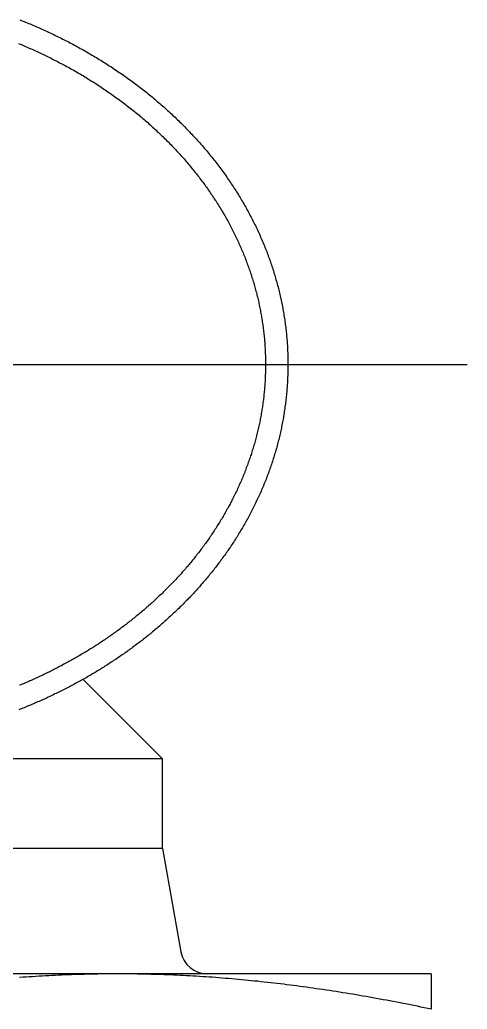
# Model space of a CAD drawing. Extents: x -31.9 to 42.6, y -42.6 to 6.5.
# Drawn here: x 37.59 to 42.58, y -7.19 to 3.85 of the extents above; entities that cross this region are included whole.
import ezdxf

# ---------------------------------------------------------------- set-up
doc = ezdxf.new("R2010")
doc.units = 0
doc.linetypes.add('CENTER', pattern=[50.8, 31.75, -6.35, 6.35, -6.35])
doc.layers.get('0').update_dxf_attribs({"linetype": 'CONTINUOUS'})
doc.layers.add('CENTER', color=1, linetype='CENTER')

msp = doc.modelspace()

# ---------------------------------------------------------------- linework, layer by layer
at = {"color": 7, "linetype": 'CONTINUOUS'}
for p, q in [((38.292, -3.513), (39.178, -4.4)), ((39.178, -4.4), (36.122, -4.4)), ((39.178, -5.4), (39.178, -4.4)), ((39.178, -5.4), (31.178, -5.4)), ((39.178, -5.4), (39.384, -6.553)), ((38.678, -6.8), (31.678, -6.8)), ((42.178, -6.8), (38.678, -6.8)), ((42.178, -6.8), (42.178, -7.194))]:
    msp.add_line(p, q, dxfattribs=at)
at = {"color": 7}
for points in [[(37.586, 3.849, 0), (37.603, 3.842, 0), (37.619, 3.835, 0), (37.636, 3.829, 0), (37.652, 3.822, 0), (37.669, 3.815, 0), (37.685, 3.808, 0), (37.702, 3.802, 0), (37.718, 3.795, 0), (37.734, 3.788, 0), (37.751, 3.78, 0), (37.767, 3.773, 0), (37.784, 3.766, 0), (37.801, 3.759, 0), (37.817, 3.752, 0), (37.834, 3.744, 0), (37.85, 3.737, 0), (37.867, 3.729, 0), (37.883, 3.722, 0), (37.9, 3.714, 0), (37.916, 3.706, 0), (37.933, 3.699, 0), (37.949, 3.691, 0), (37.966, 3.683, 0), (37.982, 3.675, 0), (37.999, 3.667, 0), (38.015, 3.659, 0), (38.032, 3.651, 0), (38.048, 3.642, 0), (38.065, 3.634, 0), (38.081, 3.626, 0), (38.098, 3.617, 0), (38.114, 3.609, 0), (38.131, 3.601, 0), (38.147, 3.592, 0), (38.163, 3.583, 0), (38.18, 3.575, 0), (38.196, 3.566, 0), (38.213, 3.557, 0), (38.229, 3.548, 0), (38.245, 3.539, 0), (38.262, 3.53, 0), (38.278, 3.521, 0), (38.294, 3.512, 0), (38.311, 3.503, 0), (38.327, 3.493, 0), (38.343, 3.484, 0), (38.36, 3.474, 0), (38.376, 3.465, 0), (38.392, 3.455, 0), (38.408, 3.446, 0), (38.425, 3.436, 0), (38.441, 3.426, 0), (38.457, 3.417, 0), (38.473, 3.407, 0), (38.489, 3.397, 0), (38.505, 3.387, 0), (38.521, 3.377, 0), (38.537, 3.367, 0), (38.553, 3.357, 0), (38.569, 3.346, 0), (38.585, 3.336, 0), (38.601, 3.326, 0), (38.617, 3.315, 0), (38.633, 3.305, 0), (38.648, 3.294, 0), (38.664, 3.284, 0), (38.68, 3.273, 0), (38.696, 3.262, 0), (38.712, 3.252, 0), (38.727, 3.241, 0), (38.743, 3.23, 0), (38.758, 3.219, 0), (38.774, 3.208, 0), (38.789, 3.197, 0), (38.805, 3.186, 0), (38.821, 3.174, 0), (38.836, 3.163, 0), (38.851, 3.152, 0), (38.867, 3.14, 0), (38.882, 3.129, 0), (38.897, 3.118, 0), (38.912, 3.106, 0), (38.928, 3.094, 0), (38.943, 3.083, 0), (38.958, 3.071, 0), (38.973, 3.059, 0), (38.988, 3.047, 0), (39.003, 3.036, 0), (39.018, 3.024, 0), (39.033, 3.012, 0), (39.047, 3, 0), (39.062, 2.987, 0), (39.077, 2.975, 0), (39.092, 2.963, 0), (39.106, 2.951, 0), (39.121, 2.938, 0), (39.135, 2.926, 0), (39.15, 2.914, 0), (39.164, 2.901, 0), (39.179, 2.888, 0), (39.193, 2.876, 0), (39.207, 2.863, 0), (39.221, 2.85, 0), (39.236, 2.838, 0), (39.25, 2.825, 0), (39.264, 2.812, 0), (39.278, 2.799, 0), (39.292, 2.786, 0), (39.306, 2.773, 0), (39.319, 2.76, 0), (39.333, 2.747, 0), (39.347, 2.733, 0), (39.36, 2.72, 0), (39.374, 2.707, 0), (39.388, 2.694, 0), (39.401, 2.68, 0), (39.414, 2.667, 0), (39.428, 2.653, 0), (39.441, 2.64, 0), (39.454, 2.626, 0), (39.467, 2.612, 0), (39.48, 2.599, 0), (39.493, 2.585, 0), (39.506, 2.571, 0), (39.519, 2.558, 0), (39.532, 2.544, 0), (39.545, 2.53, 0), (39.557, 2.516, 0), (39.57, 2.502, 0), (39.583, 2.488, 0), (39.595, 2.474, 0), (39.608, 2.46, 0), (39.62, 2.445, 0), (39.632, 2.431, 0), (39.644, 2.417, 0), (39.656, 2.403, 0), (39.669, 2.388, 0), (39.681, 2.374, 0), (39.692, 2.36, 0), (39.704, 2.345, 0), (39.716, 2.331, 0), (39.728, 2.316, 0), (39.739, 2.302, 0), (39.751, 2.287, 0), (39.762, 2.273, 0), (39.774, 2.258, 0), (39.785, 2.243, 0), (39.797, 2.228, 0), (39.808, 2.214, 0), (39.819, 2.199, 0), (39.83, 2.184, 0), (39.841, 2.169, 0), (39.852, 2.154, 0), (39.862, 2.139, 0), (39.873, 2.124, 0), (39.884, 2.109, 0), (39.895, 2.094, 0), (39.905, 2.079, 0), (39.915, 2.064, 0), (39.926, 2.049, 0), (39.936, 2.034, 0), (39.946, 2.019, 0), (39.956, 2.004, 0), (39.966, 1.988, 0), (39.976, 1.973, 0), (39.986, 1.958, 0), (39.996, 1.943, 0), (40.006, 1.927, 0), (40.015, 1.912, 0), (40.025, 1.896, 0), (40.034, 1.881, 0), (40.044, 1.866, 0), (40.053, 1.85, 0), (40.062, 1.835, 0), (40.071, 1.819, 0), (40.08, 1.804, 0), (40.089, 1.788, 0), (40.098, 1.772, 0), (40.107, 1.757, 0), (40.116, 1.741, 0), (40.125, 1.725, 0), (40.133, 1.71, 0), (40.142, 1.694, 0), (40.15, 1.678, 0), (40.158, 1.662, 0), (40.167, 1.647, 0), (40.175, 1.631, 0), (40.183, 1.615, 0), (40.191, 1.599, 0), (40.199, 1.583, 0), (40.207, 1.567, 0), (40.215, 1.551, 0), (40.222, 1.535, 0), (40.23, 1.519, 0), (40.237, 1.503, 0), (40.245, 1.487, 0), (40.252, 1.471, 0), (40.26, 1.455, 0), (40.267, 1.439, 0), (40.274, 1.423, 0), (40.281, 1.407, 0), (40.288, 1.391, 0), (40.295, 1.375, 0), (40.302, 1.359, 0), (40.309, 1.342, 0), (40.315, 1.326, 0), (40.322, 1.31, 0), (40.328, 1.294, 0), (40.334, 1.277, 0), (40.341, 1.261, 0), (40.347, 1.245, 0), (40.353, 1.229, 0), (40.359, 1.212, 0), (40.365, 1.196, 0), (40.371, 1.18, 0), (40.377, 1.163, 0), (40.383, 1.147, 0), (40.388, 1.13, 0), (40.394, 1.114, 0), (40.4, 1.098, 0), (40.405, 1.081, 0), (40.41, 1.065, 0), (40.416, 1.048, 0), (40.421, 1.032, 0), (40.426, 1.015, 0), (40.431, 0.999, 0), (40.436, 0.982, 0), (40.44, 0.966, 0), (40.445, 0.949, 0), (40.45, 0.933, 0), (40.454, 0.916, 0), (40.459, 0.9, 0), (40.463, 0.883, 0), (40.468, 0.866, 0), (40.472, 0.85, 0), (40.476, 0.833, 0), (40.48, 0.817, 0), (40.484, 0.8, 0), (40.488, 0.783, 0), (40.492, 0.767, 0), (40.496, 0.75, 0), (40.499, 0.734, 0), (40.503, 0.717, 0), (40.506, 0.7, 0), (40.51, 0.683, 0), (40.513, 0.667, 0), (40.516, 0.65, 0), (40.52, 0.633, 0), (40.523, 0.617, 0), (40.526, 0.6, 0), (40.529, 0.583, 0), (40.531, 0.567, 0), (40.534, 0.55, 0), (40.537, 0.533, 0), (40.539, 0.516, 0), (40.542, 0.5, 0), (40.544, 0.483, 0), (40.547, 0.466, 0), (40.549, 0.449, 0), (40.551, 0.433, 0), (40.553, 0.416, 0), (40.555, 0.399, 0), (40.557, 0.382, 0), (40.559, 0.365, 0), (40.561, 0.349, 0), (40.562, 0.332, 0), (40.564, 0.315, 0), (40.565, 0.298, 0), (40.567, 0.282, 0), (40.568, 0.265, 0), (40.569, 0.248, 0), (40.571, 0.231, 0), (40.572, 0.214, 0), (40.573, 0.198, 0), (40.574, 0.181, 0), (40.575, 0.164, 0), (40.575, 0.147, 0), (40.576, 0.13, 0), (40.577, 0.113, 0), (40.577, 0.097, 0), (40.577, 0.08, 0), (40.578, 0.063, 0), (40.578, 0.046, 0), (40.578, 0.029, 0), (40.578, 0.013, 0), (40.578, -0.004, 0), (40.578, -0.021, 0), (40.578, -0.038, 0), (40.578, -0.055, 0), (40.578, -0.071, 0), (40.577, -0.088, 0), (40.577, -0.105, 0), (40.576, -0.122, 0), (40.575, -0.139, 0), (40.575, -0.156, 0), (40.574, -0.172, 0), (40.573, -0.189, 0), (40.572, -0.206, 0), (40.571, -0.223, 0), (40.57, -0.24, 0), (40.569, -0.256, 0), (40.567, -0.273, 0), (40.566, -0.29, 0), (40.565, -0.307, 0), (40.563, -0.323, 0), (40.561, -0.34, 0), (40.56, -0.357, 0), (40.558, -0.374, 0), (40.556, -0.39, 0), (40.554, -0.407, 0), (40.552, -0.424, 0), (40.55, -0.441, 0), (40.548, -0.457, 0), (40.545, -0.474, 0), (40.543, -0.491, 0), (40.541, -0.507, 0), (40.538, -0.524, 0), (40.535, -0.541, 0), (40.533, -0.557, 0), (40.53, -0.574, 0), (40.527, -0.591, 0), (40.524, -0.607, 0), (40.521, -0.624, 0), (40.518, -0.64, 0), (40.515, -0.657, 0), (40.512, -0.674, 0), (40.508, -0.69, 0), (40.505, -0.707, 0), (40.501, -0.723, 0), (40.498, -0.74, 0), (40.494, -0.756, 0), (40.49, -0.773, 0), (40.487, -0.789, 0), (40.483, -0.805, 0), (40.479, -0.822, 0), (40.475, -0.838, 0), (40.471, -0.855, 0), (40.466, -0.871, 0), (40.462, -0.887, 0), (40.458, -0.904, 0), (40.453, -0.92, 0), (40.449, -0.936, 0), (40.444, -0.953, 0), (40.44, -0.969, 0), (40.435, -0.985, 0), (40.43, -1.001, 0), (40.425, -1.018, 0), (40.42, -1.034, 0), (40.415, -1.05, 0), (40.41, -1.066, 0), (40.405, -1.082, 0), (40.399, -1.098, 0), (40.394, -1.114, 0), (40.388, -1.13, 0), (40.383, -1.146, 0), (40.377, -1.162, 0), (40.372, -1.178, 0), (40.366, -1.194, 0), (40.36, -1.21, 0), (40.354, -1.226, 0), (40.348, -1.242, 0), (40.342, -1.258, 0), (40.336, -1.273, 0), (40.33, -1.289, 0), (40.324, -1.305, 0), (40.317, -1.321, 0), (40.311, -1.336, 0), (40.304, -1.352, 0), (40.298, -1.367, 0), (40.291, -1.383, 0), (40.285, -1.399, 0), (40.278, -1.414, 0), (40.271, -1.43, 0), (40.264, -1.445, 0), (40.257, -1.46, 0), (40.25, -1.476, 0), (40.243, -1.491, 0), (40.236, -1.507, 0), (40.229, -1.522, 0), (40.221, -1.537, 0), (40.214, -1.552, 0), (40.207, -1.567, 0), (40.199, -1.583, 0), (40.192, -1.598, 0), (40.184, -1.613, 0), (40.176, -1.628, 0), (40.169, -1.643, 0), (40.161, -1.658, 0), (40.153, -1.673, 0), (40.145, -1.688, 0), (40.137, -1.703, 0), (40.129, -1.717, 0), (40.121, -1.732, 0), (40.113, -1.747, 0), (40.104, -1.762, 0), (40.096, -1.776, 0), (40.088, -1.791, 0), (40.079, -1.805, 0), (40.071, -1.82, 0), (40.062, -1.835, 0), (40.054, -1.849, 0), (40.045, -1.863, 0), (40.036, -1.878, 0), (40.028, -1.892, 0), (40.019, -1.906, 0), (40.01, -1.921, 0), (40.001, -1.935, 0), (39.992, -1.949, 0), (39.983, -1.963, 0), (39.974, -1.977, 0), (39.965, -1.991, 0), (39.955, -2.005, 0), (39.946, -2.019, 0), (39.937, -2.033, 0), (39.927, -2.047, 0), (39.918, -2.061, 0), (39.908, -2.074, 0), (39.899, -2.088, 0), (39.889, -2.102, 0), (39.88, -2.115, 0), (39.87, -2.129, 0), (39.86, -2.143, 0), (39.85, -2.156, 0), (39.841, -2.17, 0), (39.831, -2.183, 0), (39.821, -2.196, 0), (39.811, -2.21, 0), (39.801, -2.223, 0), (39.791, -2.236, 0), (39.781, -2.249, 0), (39.77, -2.263, 0), (39.76, -2.276, 0), (39.75, -2.289, 0), (39.74, -2.302, 0), (39.729, -2.315, 0), (39.719, -2.328, 0), (39.708, -2.34, 0), (39.698, -2.353, 0), (39.687, -2.366, 0), (39.677, -2.379, 0), (39.666, -2.392, 0), (39.656, -2.404, 0), (39.645, -2.417, 0), (39.634, -2.429, 0), (39.623, -2.442, 0), (39.612, -2.454, 0), (39.601, -2.467, 0), (39.59, -2.479, 0), (39.579, -2.492, 0), (39.568, -2.504, 0), (39.557, -2.516, 0), (39.546, -2.528, 0), (39.535, -2.541, 0), (39.524, -2.553, 0), (39.513, -2.565, 0), (39.501, -2.577, 0), (39.49, -2.589, 0), (39.479, -2.601, 0), (39.467, -2.613, 0), (39.456, -2.625, 0), (39.444, -2.637, 0), (39.433, -2.648, 0), (39.421, -2.66, 0), (39.41, -2.672, 0), (39.398, -2.683, 0), (39.386, -2.695, 0), (39.374, -2.707, 0), (39.363, -2.718, 0), (39.351, -2.73, 0), (39.339, -2.741, 0), (39.327, -2.752, 0), (39.315, -2.764, 0), (39.303, -2.775, 0), (39.291, -2.786, 0), (39.279, -2.798, 0), (39.267, -2.809, 0), (39.255, -2.82, 0), (39.243, -2.831, 0), (39.231, -2.842, 0), (39.218, -2.853, 0), (39.206, -2.864, 0), (39.194, -2.875, 0), (39.182, -2.886, 0), (39.169, -2.897, 0), (39.157, -2.907, 0), (39.144, -2.918, 0), (39.132, -2.929, 0), (39.12, -2.94, 0), (39.107, -2.95, 0), (39.094, -2.961, 0), (39.082, -2.971, 0), (39.069, -2.982, 0), (39.056, -2.992, 0), (39.044, -3.003, 0), (39.031, -3.013, 0), (39.018, -3.023, 0), (39.005, -3.034, 0), (38.992, -3.044, 0), (38.98, -3.054, 0), (38.967, -3.064, 0), (38.954, -3.074, 0), (38.941, -3.084, 0), (38.928, -3.095, 0), (38.915, -3.105, 0), (38.902, -3.114, 0), (38.889, -3.124, 0), (38.875, -3.134, 0), (38.862, -3.144, 0), (38.849, -3.154, 0), (38.836, -3.164, 0), (38.823, -3.173, 0), (38.809, -3.183, 0), (38.796, -3.192, 0), (38.783, -3.202, 0), (38.769, -3.212, 0), (38.756, -3.221, 0), (38.742, -3.23, 0), (38.729, -3.24, 0), (38.715, -3.249, 0), (38.702, -3.258, 0), (38.688, -3.268, 0), (38.675, -3.277, 0), (38.661, -3.286, 0), (38.648, -3.295, 0), (38.634, -3.304, 0), (38.62, -3.313, 0), (38.606, -3.322, 0), (38.593, -3.331, 0), (38.579, -3.34, 0), (38.565, -3.349, 0), (38.551, -3.358, 0), (38.537, -3.367, 0), (38.524, -3.376, 0), (38.51, -3.384, 0), (38.496, -3.393, 0), (38.482, -3.402, 0), (38.468, -3.41, 0), (38.454, -3.419, 0), (38.44, -3.427, 0), (38.426, -3.436, 0), (38.412, -3.444, 0), (38.398, -3.452, 0), (38.383, -3.461, 0), (38.369, -3.469, 0), (38.355, -3.477, 0), (38.341, -3.485, 0), (38.327, -3.494, 0), (38.312, -3.502, 0), (38.298, -3.51, 0), (38.284, -3.518, 0), (38.27, -3.526, 0), (38.255, -3.534, 0), (38.241, -3.542, 0), (38.227, -3.549, 0), (38.212, -3.557, 0), (38.198, -3.565, 0), (38.183, -3.573, 0), (38.169, -3.58, 0), (38.154, -3.588, 0), (38.14, -3.596, 0), (38.125, -3.603, 0), (38.111, -3.611, 0), (38.096, -3.618, 0), (38.082, -3.626, 0), (38.067, -3.633, 0), (38.053, -3.64, 0), (38.038, -3.648, 0), (38.023, -3.655, 0), (38.008, -3.662, 0), (37.994, -3.669, 0), (37.979, -3.676, 0), (37.964, -3.684, 0), (37.95, -3.691, 0), (37.935, -3.698, 0), (37.92, -3.705, 0), (37.905, -3.711, 0), (37.891, -3.718, 0), (37.876, -3.725, 0), (37.861, -3.732, 0), (37.846, -3.739, 0), (37.831, -3.745, 0), (37.816, -3.752, 0), (37.801, -3.759, 0), (37.786, -3.765, 0), (37.771, -3.772, 0), (37.756, -3.778, 0), (37.742, -3.785, 0), (37.727, -3.791, 0), (37.712, -3.798, 0), (37.696, -3.804, 0), (37.681, -3.81, 0), (37.666, -3.816, 0), (37.651, -3.823, 0), (37.636, -3.829, 0), (37.621, -3.835, 0), (37.606, -3.841, 0), (37.591, -3.847, 0), (37.576, -3.853, 0)], [(37.573, 3.584, 0), (37.589, 3.578, 0), (37.605, 3.571, 0), (37.62, 3.564, 0), (37.636, 3.558, 0), (37.652, 3.551, 0), (37.668, 3.544, 0), (37.684, 3.537, 0), (37.699, 3.53, 0), (37.715, 3.523, 0), (37.731, 3.516, 0), (37.747, 3.509, 0), (37.763, 3.502, 0), (37.779, 3.495, 0), (37.794, 3.487, 0), (37.81, 3.48, 0), (37.826, 3.472, 0), (37.842, 3.465, 0), (37.858, 3.457, 0), (37.873, 3.45, 0), (37.889, 3.442, 0), (37.905, 3.434, 0), (37.921, 3.427, 0), (37.937, 3.419, 0), (37.952, 3.411, 0), (37.968, 3.403, 0), (37.984, 3.395, 0), (37.999, 3.387, 0), (38.015, 3.379, 0), (38.031, 3.37, 0), (38.047, 3.362, 0), (38.062, 3.354, 0), (38.078, 3.346, 0), (38.094, 3.337, 0), (38.109, 3.329, 0), (38.125, 3.32, 0), (38.141, 3.311, 0), (38.156, 3.303, 0), (38.172, 3.294, 0), (38.188, 3.285, 0), (38.203, 3.276, 0), (38.219, 3.267, 0), (38.234, 3.258, 0), (38.25, 3.249, 0), (38.265, 3.24, 0), (38.281, 3.231, 0), (38.296, 3.222, 0), (38.311, 3.212, 0), (38.327, 3.203, 0), (38.342, 3.194, 0), (38.358, 3.184, 0), (38.373, 3.175, 0), (38.388, 3.165, 0), (38.404, 3.155, 0), (38.419, 3.146, 0), (38.434, 3.136, 0), (38.449, 3.126, 0), (38.464, 3.116, 0), (38.48, 3.106, 0), (38.495, 3.096, 0), (38.51, 3.086, 0), (38.525, 3.076, 0), (38.54, 3.066, 0), (38.555, 3.056, 0), (38.57, 3.046, 0), (38.585, 3.035, 0), (38.599, 3.025, 0), (38.614, 3.015, 0), (38.629, 3.004, 0), (38.644, 2.994, 0), (38.659, 2.983, 0), (38.673, 2.972, 0), (38.688, 2.962, 0), (38.703, 2.951, 0), (38.717, 2.94, 0), (38.732, 2.929, 0), (38.746, 2.918, 0), (38.761, 2.907, 0), (38.775, 2.896, 0), (38.79, 2.885, 0), (38.804, 2.874, 0), (38.818, 2.863, 0), (38.833, 2.852, 0), (38.847, 2.84, 0), (38.861, 2.829, 0), (38.875, 2.817, 0), (38.889, 2.806, 0), (38.903, 2.795, 0), (38.917, 2.783, 0), (38.931, 2.771, 0), (38.945, 2.76, 0), (38.959, 2.748, 0), (38.973, 2.736, 0), (38.986, 2.724, 0), (39, 2.713, 0), (39.014, 2.701, 0), (39.027, 2.689, 0), (39.041, 2.677, 0), (39.054, 2.665, 0), (39.068, 2.652, 0), (39.081, 2.64, 0), (39.094, 2.628, 0), (39.108, 2.616, 0), (39.121, 2.603, 0), (39.134, 2.591, 0), (39.147, 2.579, 0), (39.16, 2.566, 0), (39.173, 2.554, 0), (39.186, 2.541, 0), (39.199, 2.529, 0), (39.212, 2.516, 0), (39.224, 2.503, 0), (39.237, 2.491, 0), (39.25, 2.478, 0), (39.262, 2.465, 0), (39.275, 2.452, 0), (39.287, 2.439, 0), (39.299, 2.426, 0), (39.312, 2.413, 0), (39.324, 2.4, 0), (39.336, 2.387, 0), (39.348, 2.374, 0), (39.36, 2.361, 0), (39.372, 2.348, 0), (39.384, 2.335, 0), (39.396, 2.322, 0), (39.408, 2.308, 0), (39.419, 2.295, 0), (39.431, 2.282, 0), (39.443, 2.268, 0), (39.454, 2.255, 0), (39.466, 2.241, 0), (39.477, 2.228, 0), (39.488, 2.214, 0), (39.499, 2.201, 0), (39.511, 2.187, 0), (39.522, 2.173, 0), (39.533, 2.16, 0), (39.544, 2.146, 0), (39.555, 2.132, 0), (39.566, 2.119, 0), (39.576, 2.105, 0), (39.587, 2.091, 0), (39.597, 2.077, 0), (39.608, 2.063, 0), (39.618, 2.049, 0), (39.629, 2.035, 0), (39.639, 2.021, 0), (39.65, 2.007, 0), (39.66, 1.993, 0), (39.67, 1.979, 0), (39.68, 1.965, 0), (39.69, 1.951, 0), (39.7, 1.937, 0), (39.709, 1.923, 0), (39.719, 1.908, 0), (39.729, 1.894, 0), (39.738, 1.88, 0), (39.748, 1.866, 0), (39.757, 1.851, 0), (39.767, 1.837, 0), (39.776, 1.823, 0), (39.785, 1.808, 0), (39.794, 1.794, 0), (39.803, 1.78, 0), (39.812, 1.765, 0), (39.821, 1.751, 0), (39.83, 1.736, 0), (39.839, 1.722, 0), (39.847, 1.707, 0), (39.856, 1.693, 0), (39.864, 1.678, 0), (39.873, 1.663, 0), (39.881, 1.649, 0), (39.889, 1.634, 0), (39.897, 1.62, 0), (39.906, 1.605, 0), (39.914, 1.59, 0), (39.922, 1.575, 0), (39.929, 1.561, 0), (39.937, 1.546, 0), (39.945, 1.531, 0), (39.953, 1.516, 0), (39.96, 1.502, 0), (39.968, 1.487, 0), (39.975, 1.472, 0), (39.983, 1.457, 0), (39.99, 1.442, 0), (39.997, 1.427, 0), (40.004, 1.412, 0), (40.011, 1.397, 0), (40.018, 1.382, 0), (40.025, 1.367, 0), (40.032, 1.352, 0), (40.039, 1.337, 0), (40.045, 1.322, 0), (40.052, 1.307, 0), (40.058, 1.292, 0), (40.065, 1.277, 0), (40.071, 1.262, 0), (40.077, 1.247, 0), (40.084, 1.232, 0), (40.09, 1.217, 0), (40.096, 1.202, 0), (40.102, 1.187, 0), (40.108, 1.171, 0), (40.113, 1.156, 0), (40.119, 1.141, 0), (40.125, 1.126, 0), (40.13, 1.111, 0), (40.136, 1.095, 0), (40.141, 1.08, 0), (40.147, 1.065, 0), (40.152, 1.05, 0), (40.157, 1.034, 0), (40.162, 1.019, 0), (40.167, 1.004, 0), (40.172, 0.988, 0), (40.177, 0.973, 0), (40.182, 0.958, 0), (40.187, 0.942, 0), (40.191, 0.927, 0), (40.196, 0.912, 0), (40.2, 0.896, 0), (40.205, 0.881, 0), (40.209, 0.866, 0), (40.213, 0.85, 0), (40.217, 0.835, 0), (40.221, 0.819, 0), (40.226, 0.804, 0), (40.23, 0.789, 0), (40.233, 0.773, 0), (40.237, 0.758, 0), (40.241, 0.742, 0), (40.245, 0.727, 0), (40.248, 0.711, 0), (40.252, 0.696, 0), (40.255, 0.68, 0), (40.258, 0.665, 0), (40.261, 0.649, 0), (40.265, 0.634, 0), (40.268, 0.618, 0), (40.271, 0.603, 0), (40.274, 0.587, 0), (40.277, 0.572, 0), (40.279, 0.556, 0), (40.282, 0.541, 0), (40.285, 0.525, 0), (40.287, 0.51, 0), (40.29, 0.494, 0), (40.292, 0.479, 0), (40.294, 0.463, 0), (40.297, 0.448, 0), (40.299, 0.432, 0), (40.301, 0.417, 0), (40.303, 0.401, 0), (40.305, 0.386, 0), (40.307, 0.37, 0), (40.309, 0.354, 0), (40.31, 0.339, 0), (40.312, 0.323, 0), (40.313, 0.308, 0), (40.315, 0.292, 0), (40.316, 0.277, 0), (40.318, 0.261, 0), (40.319, 0.245, 0), (40.32, 0.23, 0), (40.321, 0.214, 0), (40.322, 0.199, 0), (40.323, 0.183, 0), (40.324, 0.168, 0), (40.325, 0.152, 0), (40.325, 0.136, 0), (40.326, 0.121, 0), (40.327, 0.105, 0), (40.327, 0.09, 0), (40.328, 0.074, 0), (40.328, 0.058, 0), (40.328, 0.043, 0), (40.328, 0.027, 0), (40.328, 0.012, 0), (40.328, -0.004, 0), (40.328, -0.019, 0), (40.328, -0.035, 0), (40.328, -0.051, 0), (40.328, -0.066, 0), (40.327, -0.082, 0), (40.327, -0.097, 0), (40.326, -0.113, 0), (40.326, -0.129, 0), (40.325, -0.144, 0), (40.324, -0.16, 0), (40.324, -0.175, 0), (40.323, -0.191, 0), (40.322, -0.206, 0), (40.321, -0.222, 0), (40.319, -0.238, 0), (40.318, -0.253, 0), (40.317, -0.269, 0), (40.316, -0.284, 0), (40.314, -0.3, 0), (40.313, -0.315, 0), (40.311, -0.331, 0), (40.309, -0.346, 0), (40.308, -0.362, 0), (40.306, -0.377, 0), (40.304, -0.393, 0), (40.302, -0.409, 0), (40.3, -0.424, 0), (40.298, -0.44, 0), (40.296, -0.455, 0), (40.293, -0.47, 0), (40.291, -0.486, 0), (40.288, -0.501, 0), (40.286, -0.517, 0), (40.283, -0.532, 0), (40.281, -0.548, 0), (40.278, -0.563, 0), (40.275, -0.579, 0), (40.272, -0.594, 0), (40.27, -0.609, 0), (40.267, -0.625, 0), (40.263, -0.64, 0), (40.26, -0.655, 0), (40.257, -0.671, 0), (40.254, -0.686, 0), (40.25, -0.701, 0), (40.247, -0.717, 0), (40.243, -0.732, 0), (40.24, -0.747, 0), (40.236, -0.763, 0), (40.232, -0.778, 0), (40.228, -0.793, 0), (40.224, -0.808, 0), (40.221, -0.823, 0), (40.216, -0.839, 0), (40.212, -0.854, 0), (40.208, -0.869, 0), (40.204, -0.884, 0), (40.199, -0.899, 0), (40.195, -0.914, 0), (40.191, -0.929, 0), (40.186, -0.944, 0), (40.181, -0.96, 0), (40.177, -0.975, 0), (40.172, -0.99, 0), (40.167, -1.005, 0), (40.162, -1.019, 0), (40.157, -1.034, 0), (40.152, -1.049, 0), (40.147, -1.064, 0), (40.142, -1.079, 0), (40.136, -1.094, 0), (40.131, -1.109, 0), (40.126, -1.124, 0), (40.12, -1.138, 0), (40.114, -1.153, 0), (40.109, -1.168, 0), (40.103, -1.183, 0), (40.097, -1.197, 0), (40.092, -1.212, 0), (40.086, -1.227, 0), (40.08, -1.241, 0), (40.074, -1.256, 0), (40.068, -1.27, 0), (40.061, -1.285, 0), (40.055, -1.299, 0), (40.049, -1.314, 0), (40.042, -1.328, 0), (40.036, -1.343, 0), (40.029, -1.357, 0), (40.023, -1.372, 0), (40.016, -1.386, 0), (40.01, -1.4, 0), (40.003, -1.415, 0), (39.996, -1.429, 0), (39.989, -1.443, 0), (39.982, -1.457, 0), (39.975, -1.471, 0), (39.968, -1.485, 0), (39.961, -1.5, 0), (39.954, -1.514, 0), (39.947, -1.528, 0), (39.939, -1.542, 0), (39.932, -1.556, 0), (39.925, -1.57, 0), (39.917, -1.583, 0), (39.91, -1.597, 0), (39.902, -1.611, 0), (39.894, -1.625, 0), (39.887, -1.639, 0), (39.879, -1.653, 0), (39.871, -1.666, 0), (39.863, -1.68, 0), (39.855, -1.694, 0), (39.847, -1.707, 0), (39.839, -1.721, 0), (39.831, -1.734, 0), (39.823, -1.748, 0), (39.815, -1.761, 0), (39.806, -1.774, 0), (39.798, -1.788, 0), (39.79, -1.801, 0), (39.781, -1.814, 0), (39.773, -1.828, 0), (39.764, -1.841, 0), (39.755, -1.854, 0), (39.747, -1.867, 0), (39.738, -1.88, 0), (39.729, -1.893, 0), (39.721, -1.906, 0), (39.712, -1.919, 0), (39.703, -1.932, 0), (39.694, -1.945, 0), (39.685, -1.958, 0), (39.676, -1.971, 0), (39.667, -1.984, 0), (39.658, -1.996, 0), (39.648, -2.009, 0), (39.639, -2.022, 0), (39.63, -2.034, 0), (39.62, -2.047, 0), (39.611, -2.059, 0), (39.602, -2.072, 0), (39.592, -2.084, 0), (39.583, -2.097, 0), (39.573, -2.109, 0), (39.563, -2.121, 0), (39.554, -2.134, 0), (39.544, -2.146, 0), (39.534, -2.158, 0), (39.525, -2.17, 0), (39.515, -2.183, 0), (39.505, -2.195, 0), (39.495, -2.207, 0), (39.485, -2.219, 0), (39.475, -2.231, 0), (39.465, -2.243, 0), (39.455, -2.255, 0), (39.444, -2.266, 0), (39.434, -2.278, 0), (39.424, -2.29, 0), (39.414, -2.302, 0), (39.403, -2.313, 0), (39.393, -2.325, 0), (39.383, -2.337, 0), (39.372, -2.348, 0), (39.361, -2.36, 0), (39.351, -2.371, 0), (39.34, -2.383, 0), (39.33, -2.394, 0), (39.319, -2.406, 0), (39.308, -2.417, 0), (39.298, -2.428, 0), (39.287, -2.44, 0), (39.276, -2.451, 0), (39.265, -2.462, 0), (39.254, -2.473, 0), (39.243, -2.484, 0), (39.232, -2.495, 0), (39.221, -2.506, 0), (39.21, -2.517, 0), (39.199, -2.528, 0), (39.188, -2.539, 0), (39.177, -2.55, 0), (39.166, -2.561, 0), (39.154, -2.572, 0), (39.143, -2.582, 0), (39.132, -2.593, 0), (39.12, -2.604, 0), (39.109, -2.614, 0), (39.098, -2.625, 0), (39.086, -2.636, 0), (39.075, -2.646, 0), (39.063, -2.657, 0), (39.051, -2.667, 0), (39.04, -2.677, 0), (39.028, -2.688, 0), (39.017, -2.698, 0), (39.005, -2.708, 0), (38.993, -2.719, 0), (38.981, -2.729, 0), (38.969, -2.739, 0), (38.958, -2.749, 0), (38.946, -2.759, 0), (38.934, -2.769, 0), (38.922, -2.779, 0), (38.91, -2.789, 0), (38.898, -2.799, 0), (38.886, -2.809, 0), (38.873, -2.819, 0), (38.861, -2.829, 0), (38.849, -2.838, 0), (38.837, -2.848, 0), (38.825, -2.858, 0), (38.812, -2.868, 0), (38.8, -2.877, 0), (38.788, -2.887, 0), (38.776, -2.896, 0), (38.763, -2.906, 0), (38.751, -2.915, 0), (38.738, -2.925, 0), (38.726, -2.934, 0), (38.713, -2.943, 0), (38.701, -2.953, 0), (38.688, -2.962, 0), (38.675, -2.971, 0), (38.663, -2.98, 0), (38.65, -2.989, 0), (38.637, -2.999, 0), (38.625, -3.008, 0), (38.612, -3.017, 0), (38.599, -3.026, 0), (38.586, -3.035, 0), (38.573, -3.043, 0), (38.56, -3.052, 0), (38.548, -3.061, 0), (38.535, -3.07, 0), (38.522, -3.079, 0), (38.509, -3.087, 0), (38.496, -3.096, 0), (38.483, -3.105, 0), (38.47, -3.113, 0), (38.456, -3.122, 0), (38.443, -3.13, 0), (38.43, -3.139, 0), (38.417, -3.147, 0), (38.404, -3.156, 0), (38.391, -3.164, 0), (38.377, -3.172, 0), (38.364, -3.18, 0), (38.351, -3.189, 0), (38.337, -3.197, 0), (38.324, -3.205, 0), (38.311, -3.213, 0), (38.297, -3.221, 0), (38.284, -3.229, 0), (38.27, -3.237, 0), (38.257, -3.245, 0), (38.243, -3.253, 0), (38.23, -3.261, 0), (38.216, -3.269, 0), (38.203, -3.277, 0), (38.189, -3.284, 0), (38.175, -3.292, 0), (38.162, -3.3, 0), (38.148, -3.307, 0), (38.134, -3.315, 0), (38.121, -3.322, 0), (38.107, -3.33, 0), (38.093, -3.337, 0), (38.079, -3.345, 0), (38.066, -3.352, 0), (38.052, -3.36, 0), (38.038, -3.367, 0), (38.024, -3.374, 0), (38.01, -3.381, 0), (37.996, -3.388, 0), (37.982, -3.396, 0), (37.968, -3.403, 0), (37.955, -3.41, 0), (37.941, -3.417, 0), (37.927, -3.424, 0), (37.913, -3.431, 0), (37.898, -3.438, 0), (37.885, -3.444, 0), (37.87, -3.451, 0), (37.856, -3.458, 0), (37.842, -3.465, 0), (37.828, -3.472, 0), (37.814, -3.478, 0), (37.8, -3.485, 0), (37.786, -3.491, 0), (37.771, -3.498, 0), (37.757, -3.504, 0), (37.743, -3.511, 0), (37.729, -3.517, 0), (37.714, -3.524, 0), (37.7, -3.53, 0), (37.686, -3.536, 0), (37.672, -3.543, 0), (37.657, -3.549, 0), (37.643, -3.555, 0), (37.629, -3.561, 0), (37.614, -3.567, 0), (37.6, -3.573, 0), (37.585, -3.579, 0)], [(38.678, -6.8, 0), (38.641, -6.8, 0), (38.604, -6.8, 0), (38.567, -6.8, 0), (38.53, -6.801, 0), (38.493, -6.801, 0), (38.457, -6.802, 0), (38.42, -6.802, 0), (38.383, -6.803, 0), (38.346, -6.804, 0), (38.31, -6.805, 0), (38.273, -6.806, 0), (38.237, -6.807, 0), (38.2, -6.808, 0), (38.164, -6.809, 0), (38.127, -6.811, 0), (38.091, -6.812, 0), (38.055, -6.813, 0), (38.018, -6.815, 0), (37.982, -6.817, 0), (37.946, -6.819, 0), (37.91, -6.82, 0), (37.873, -6.822, 0), (37.837, -6.824, 0), (37.801, -6.827, 0), (37.765, -6.829, 0), (37.729, -6.831, 0), (37.693, -6.833, 0), (37.657, -6.836, 0), (37.621, -6.838, 0), (37.585, -6.841, 0)], [(42.178, -7.194, 0), (42.139, -7.186, 0), (42.1, -7.178, 0), (42.061, -7.17, 0), (42.023, -7.162, 0), (41.984, -7.154, 0), (41.945, -7.146, 0), (41.907, -7.139, 0), (41.868, -7.131, 0), (41.83, -7.124, 0), (41.792, -7.116, 0), (41.754, -7.109, 0), (41.715, -7.102, 0), (41.677, -7.095, 0), (41.639, -7.088, 0), (41.602, -7.081, 0), (41.564, -7.074, 0), (41.526, -7.067, 0), (41.489, -7.06, 0), (41.451, -7.054, 0), (41.413, -7.047, 0), (41.376, -7.041, 0), (41.339, -7.035, 0), (41.301, -7.028, 0), (41.264, -7.022, 0), (41.227, -7.016, 0), (41.19, -7.01, 0), (41.153, -7.004, 0), (41.116, -6.998, 0), (41.079, -6.992, 0), (41.042, -6.987, 0), (41.005, -6.981, 0), (40.968, -6.976, 0), (40.932, -6.97, 0), (40.895, -6.965, 0), (40.858, -6.96, 0), (40.822, -6.955, 0), (40.785, -6.949, 0), (40.749, -6.944, 0), (40.712, -6.94, 0), (40.676, -6.935, 0), (40.64, -6.93, 0), (40.603, -6.925, 0), (40.567, -6.921, 0), (40.531, -6.916, 0), (40.494, -6.912, 0), (40.458, -6.908, 0), (40.422, -6.903, 0), (40.386, -6.899, 0), (40.349, -6.895, 0), (40.313, -6.891, 0), (40.277, -6.887, 0), (40.241, -6.883, 0), (40.205, -6.88, 0), (40.169, -6.876, 0), (40.133, -6.872, 0), (40.097, -6.869, 0), (40.061, -6.865, 0), (40.025, -6.862, 0), (39.989, -6.859, 0), (39.953, -6.856, 0), (39.916, -6.853, 0), (39.88, -6.85, 0), (39.844, -6.847, 0), (39.808, -6.844, 0), (39.772, -6.841, 0), (39.736, -6.838, 0), (39.7, -6.836, 0), (39.664, -6.833, 0), (39.628, -6.831, 0), (39.592, -6.829, 0), (39.556, -6.827, 0), (39.52, -6.824, 0), (39.483, -6.822, 0), (39.447, -6.82, 0), (39.411, -6.819, 0), (39.375, -6.817, 0), (39.338, -6.815, 0), (39.302, -6.813, 0), (39.266, -6.812, 0), (39.229, -6.811, 0), (39.193, -6.809, 0), (39.157, -6.808, 0), (39.12, -6.807, 0), (39.084, -6.806, 0), (39.047, -6.805, 0), (39.01, -6.804, 0), (38.974, -6.803, 0), (38.937, -6.802, 0), (38.9, -6.802, 0), (38.863, -6.801, 0), (38.827, -6.801, 0), (38.79, -6.8, 0), (38.753, -6.8, 0), (38.715, -6.8, 0), (38.678, -6.8, 0)]]:
    msp.add_polyline3d(points, dxfattribs=at)
at = {"color": 7, "linetype": 'CONTINUOUS'}
msp.add_arc((39.68, -6.5), 0.3, 190.1247, 270, dxfattribs=at)
at = {"layer": 'CENTER', "color": 1, "linetype": 'CENTER'}
msp.add_line((27.779, 0), (42.578, 0), dxfattribs=at)

doc.saveas('drawing.dxf')
